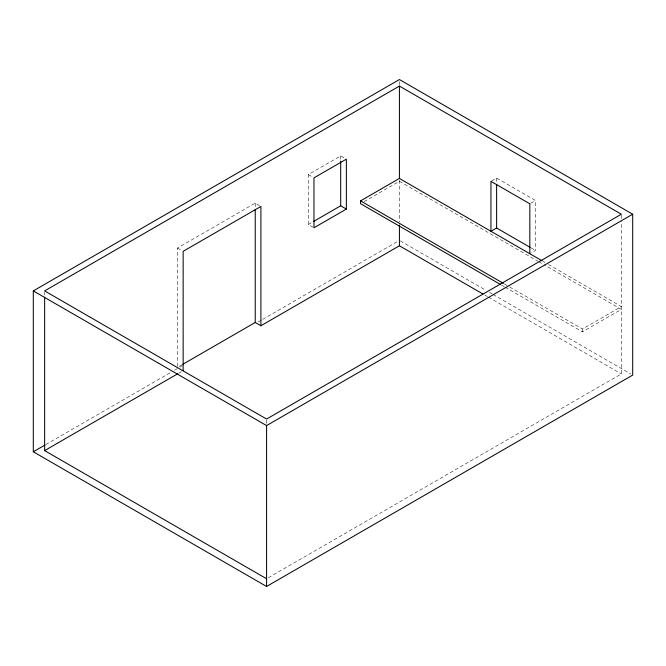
<?xml version="1.0" encoding="UTF-8"?>
<svg xmlns="http://www.w3.org/2000/svg" width="666" height="666" viewBox="0 0 666 666"><rect width="100%" height="100%" fill="white"/><g stroke="black" fill="none" stroke-linecap="round" stroke-linejoin="round"><path stroke-width="0.5" stroke-dasharray="3.33 2.5" d="M177.481 366.333L177.481 248.052L255.236 203.155L260.914 206.435M313.153 227.314L308.291 224.509L308.291 174.584L340.692 155.877L344.747 158.217M308.291 224.509L312.795 221.911M364.077 201.656L399.417 181.252L537.795 261.139M491.758 180.886L496.62 178.08L535.497 200.524L535.497 250.458L531.451 252.797M179.271 366.342L181.951 364.793M45.896 444.513L170.929 372.319M174.534 370.246L179.029 367.649M179.928 367.132L182.626 365.567M258.192 321.944L261.788 319.871M262.687 319.347L397.619 241.442M178.655 373.243L181.352 371.686M530.644 203.33L535.497 200.524M509.698 287.004L582.484 329.029L621.361 306.576L548.576 264.56M505.203 287.221L582.484 331.835L621.361 309.382L544.089 264.768M268.381 577.713L621.361 373.917L621.361 222.511M531.085 247.91L535.497 250.458M543.19 261.447L544.988 262.479M538.694 261.655L543.19 264.252M504.304 283.891L508.799 286.488M501.615 285.14L504.304 286.696M308.291 174.584L313.153 177.389M400.324 240.925L485.889 290.326M489.493 292.407L492.191 293.964M493.09 294.489L630.902 374.051M484.781 295.071L487.479 296.62M488.378 297.144L621.361 373.917M177.481 248.052L182.342 250.857M621.361 215.251L621.361 221.478M582.484 329.029L582.484 331.835M496.62 178.08L496.62 183.283M399.417 81.61L399.417 84.724M399.417 180.211L399.417 221.936M340.692 155.877L340.692 161.08M266.583 420.08L266.583 424.234M255.236 203.155L255.236 208.35M44.639 291.949L44.639 295.055"/><path stroke-width="1" d="M33.3 290.909L399.417 79.537L632.7 214.219L632.7 375.091L266.583 586.463L33.3 451.781L33.3 290.909L266.583 425.591L632.7 214.219M399.417 86.081L44.639 290.909L266.583 419.047L621.361 214.219L399.417 86.081L399.417 178.38M313.694 221.387L340.692 205.802L346.362 209.074L346.362 159.149L313.969 177.855L313.969 227.78L346.362 209.074M500.715 284.623L360.539 203.696L360.539 200.891L399.417 178.438L542.29 260.93M182.842 364.277L255.236 322.477L260.914 325.749L399.417 245.787L482.983 294.031M33.3 451.781L44.997 445.03M44.639 297.136L44.639 450.616L177.755 373.759M530.194 247.402L496.62 228.013L490.95 231.285L490.95 181.352L529.828 203.796L529.828 253.738M360.539 200.891L503.404 283.375M44.639 450.616L266.583 578.754M496.62 184.324L496.62 228.013M399.417 225.041L399.417 245.787M340.692 161.08L340.692 205.802M266.583 425.266L266.583 586.463M260.914 325.749L260.914 206.435L183.15 251.323L183.15 370.646M255.236 209.382L255.236 322.477"/></g></svg>
